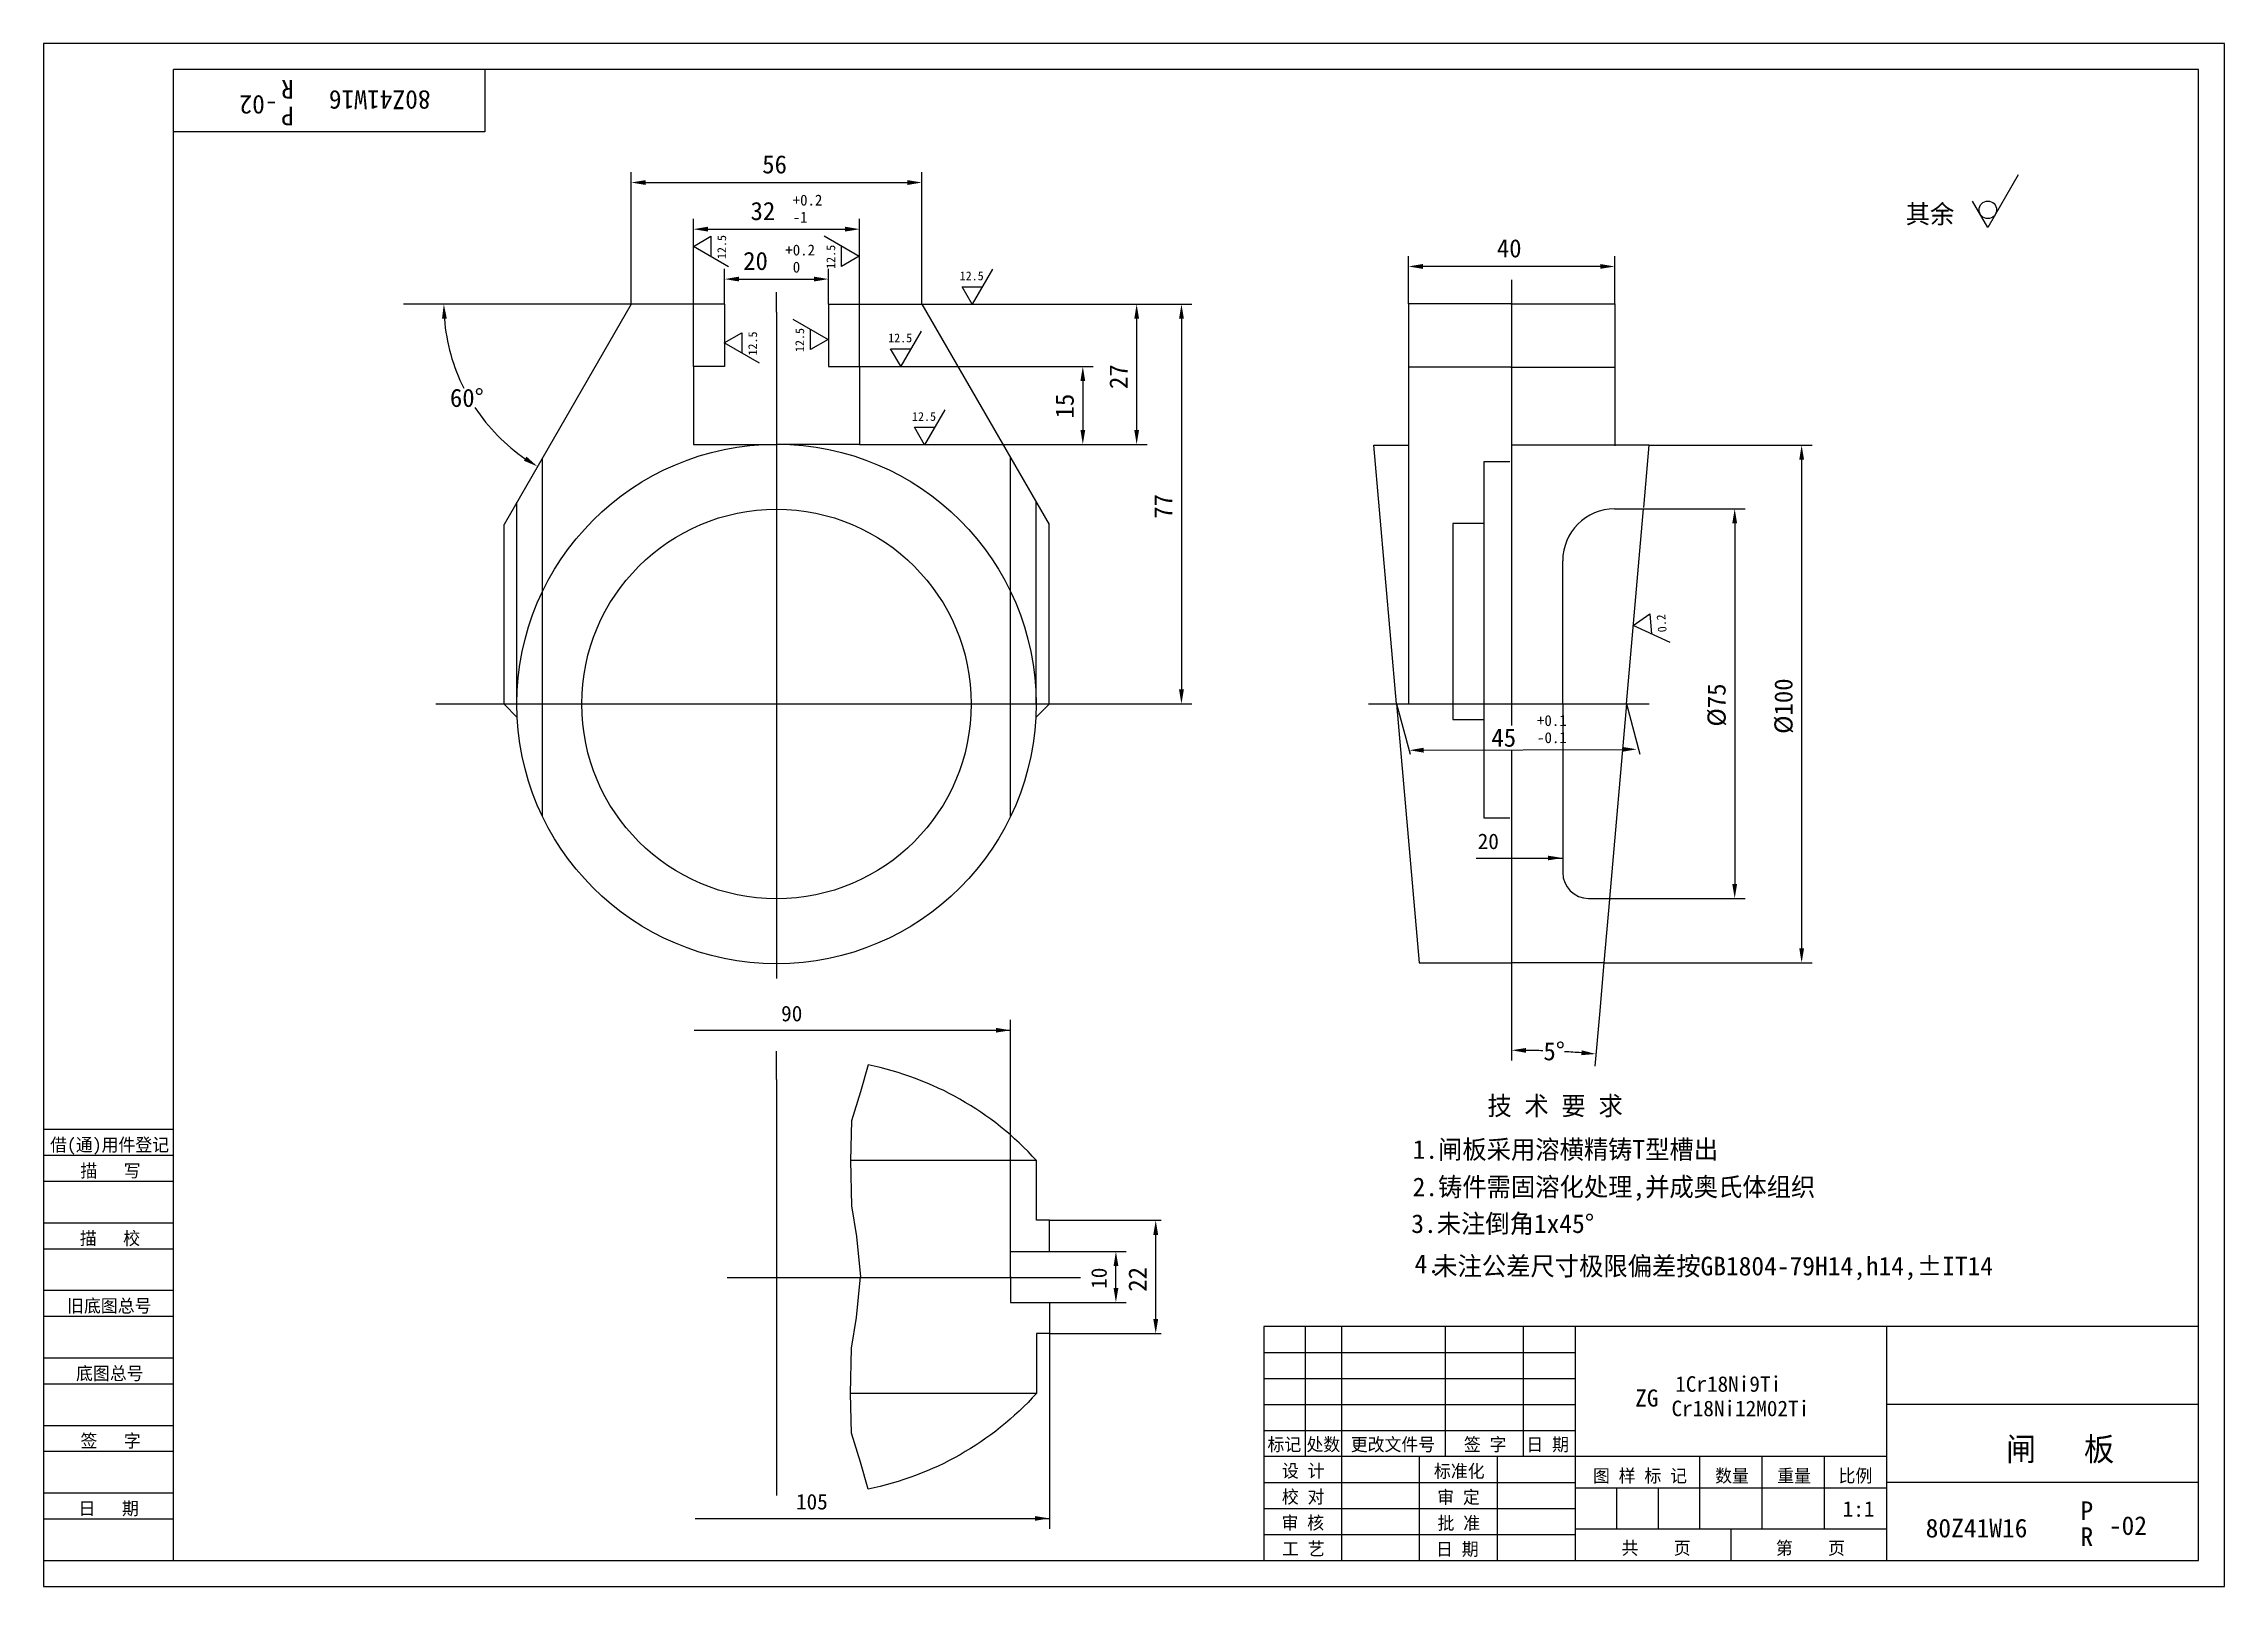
# Model space of a CAD drawing. Header units: metres. Extents: x 0 to 420, y 0 to 297.
import ezdxf

# ---------------------------------------------------------------- set-up
doc = ezdxf.new("R2010")
doc.units = ezdxf.units.M
for name, color, linetype in [('B', 3, 'Continuous'), ('C', 6, 'Continuous'), ('D', 1, 'Continuous'), ('FL', 5, 'Continuous'), ('HA', 5, 'Continuous'), ('T', 7, 'Continuous'), ('TL', 4, 'Continuous')]:
    doc.layers.add(name, color=color, linetype=linetype)

# ---------------------------------------------------------------- blocks, each defined once
blk = doc.blocks.new('TUKUN3')
at = {"layer": 'FL'}
for p, q in [((420, 297), (0, 297)), ((0, 297), (0, 0)), ((420, 0), (420, 297)), ((0, 78), (25, 78)), ((0, 70), (25, 70)), ((0, 65), (25, 65)), ((0, 57), (25, 57)), ((0, 52), (25, 52)), ((243, 25), (243, 50)), ((250, 5), (250, 50)), ((270, 25), (270, 50)), ((285, 25), (285, 50)), ((0, 44), (25, 44)), ((235, 45), (295, 45)), ((0, 39), (25, 39)), ((235, 40), (295, 40)), ((235, 35), (295, 35)), ((0, 31), (25, 31)), ((235, 30), (295, 30)), ((0, 26), (25, 26)), ((280, 5), (280, 25)), ((0, 18), (25, 18)), ((235, 20), (295, 20)), ((0, 13), (25, 13)), ((235, 15), (295, 15)), ((235, 10), (295, 10)), ((0, 0), (420, 0))]:
    blk.add_line(p, q, dxfattribs=at)
at = {"layer": 'TL'}
for p, q in [((415, 292), (25, 292)), ((25, 5), (25, 292)), ((85, 292), (85, 280)), ((415, 5), (415, 292)), ((85, 280), (25, 280)), ((0, 88), (25, 88)), ((0, 83), (25, 83)), ((415, 50), (235, 50)), ((235, 50), (235, 5)), ((295, 5), (295, 50)), ((355, 5), (355, 50)), ((415, 35), (355, 35)), ((355, 25), (235, 25)), ((265, 5), (265, 25)), ((319, 11), (319, 25)), ((331, 11), (331, 25)), ((343, 11), (343, 25)), ((295, 19), (355, 19)), ((303, 11), (303, 19)), ((311, 11), (311, 19)), ((415, 20), (355, 20)), ((355, 11), (295, 11)), ((325, 5), (325, 11)), ((0, 5), (415, 5))]:
    blk.add_line(p, q, dxfattribs=at)
at = {"layer": 'T'}
for s, p in [('借(通)用件登记', (1.26, 83.76)), ('描   写', (7.09, 78.76)), ('描   校', (6.98, 65.76)), ('旧底图总号', (4.52, 52.76)), ('底图总号', (6.25, 39.76)), ('签   字', (7.1, 26.76)), ('标记', (235.71, 26.07)), ('处数', (243.22, 26.07)), ('更改文件号', (251.75, 26.07)), ('签 字', (273.53, 26.07)), ('日 期', (285.57, 26.07)), ('设 计', (238.5, 20.99)), ('标准化', (267.77, 20.93)), ('图 样 标 记', (298.4, 20.04)), ('数量', (321.92, 20.04)), ('重量', (333.88, 20.04)), ('比例', (345.7, 20.04)), ('校 对', (238.48, 15.99)), ('审 定', (268.39, 15.93)), ('日   期', (6.72, 13.76)), ('审 核', (238.41, 10.99)), ('批 准', (268.46, 10.93)), ('工 艺', (238.52, 5.99)), ('日 期', (268.18, 5.93)), ('共    页', (303.91, 6.13)), ('第    页', (333.62, 6.13))]:
    blk.add_text(s, height=2.5, dxfattribs=at).set_placement(p)

msp = doc.modelspace()

# ---------------------------------------------------------------- linework, layer by layer
at = {"layer": 'B'}
for p, q in [((96.06, 148.26), (96.06, 217.24)), ((186.24, 148.26), (186.24, 217.24))]:
    msp.add_line(p, q, dxfattribs=at)
at = {"layer": 'C'}
for p, q in [((141.15, 245.29), (141.15, 249.17)), ((282.71, 251.51), (282.71, 219.55)), ((141.15, 245.29), (141.15, 117.01)), ((282.71, 219.55), (282.71, 216.47)), ((282.71, 216.47), (282.71, 165.72)), ((75.51, 169.87), (197.3, 169.87)), ((255.16, 169.87), (309.19, 169.87)), ((282.71, 161.04), (282.71, 147.98)), ((282.71, 147.98), (282.71, 116.23)), ((141.15, 97.56), (141.15, 103.04)), ((141.15, 97.56), (141.15, 17.48)), ((131.67, 59.47), (199.67, 59.47))]:
    msp.add_line(p, q, dxfattribs=at)
at = {"layer": 'D'}
for p, q in [((113.15, 246.84), (113.15, 272.26)), ((115.95, 270.26), (166.35, 270.26)), ((169.15, 246.84), (169.15, 272.26)), ((380.31, 271.76), (374.45, 261.62)), ((374.45, 261.62), (371.52, 266.69)), ((125.15, 234.84), (125.15, 263.28)), ((127.95, 261.28), (154.35, 261.28)), ((157.15, 234.84), (157.15, 263.28)), ((125.14, 257.95), (128.52, 259.91)), ((131.9, 254.05), (125.14, 257.95)), ((128.52, 259.91), (128.52, 256)), ((150.31, 259.97), (157.07, 256.07)), ((153.69, 254.12), (153.69, 258.02)), ((131.15, 246.84), (131.15, 253.67)), ((151.15, 246.84), (151.15, 253.67)), ((157.07, 256.07), (153.69, 254.12)), ((182.76, 253.59), (178.86, 246.83)), ((262.84, 246.91), (262.84, 256.1)), ((299.79, 254.1), (265.64, 254.1)), ((302.59, 246.91), (302.59, 256.1)), ((133.95, 251.67), (148.35, 251.67)), ((176.9, 250.21), (180.81, 250.21)), ((178.86, 246.83), (176.9, 250.21)), ((113.15, 246.84), (69.28, 246.84)), ((144.32, 243.97), (151.08, 240.06)), ((169.15, 246.84), (212.51, 246.84)), ((210.51, 244.04), (210.51, 222.64)), ((212.51, 246.84), (221.14, 246.84)), ((219.14, 244.04), (219.14, 172.67)), ((131.1, 239.38), (134.48, 241.33)), ((134.48, 241.33), (134.48, 237.43)), ((147.7, 238.11), (147.7, 242.01)), ((151.08, 240.06), (147.7, 238.11)), ((168.98, 241.64), (165.08, 234.88)), ((137.86, 235.48), (131.1, 239.38)), ((163.13, 238.26), (167.03, 238.26)), ((165.08, 234.88), (163.13, 238.26)), ((157.15, 234.84), (202.14, 234.84)), ((200.14, 232.04), (200.14, 222.64)), ((167.72, 223.14), (171.63, 223.14)), ((169.68, 219.76), (167.72, 223.14)), ((173.58, 226.52), (169.68, 219.76)), ((157.15, 219.84), (202.14, 219.84)), ((202.14, 219.84), (212.51, 219.84)), ((309.22, 219.68), (340.58, 219.68)), ((338.58, 216.88), (338.58, 122.86)), ((308.14, 207.44), (327.69, 207.44)), ((325.69, 204.64), (325.69, 135.24)), ((306.16, 184.98), (309.35, 187.22)), ((313.23, 181.68), (306.16, 184.98)), ((309.35, 187.22), (309.69, 183.33)), ((197.3, 169.87), (221.14, 169.87)), ((260.57, 169.87), (263.16, 160.21)), ((304.86, 169.87), (307.45, 160.21)), ((265.82, 160.98), (304.03, 161.14)), ((275.91, 140.22), (292.54, 140.22)), ((301.58, 132.44), (327.69, 132.44)), ((300.5, 120.06), (299.63, 110.1)), ((300.5, 120.06), (340.58, 120.06)), ((282.71, 116.23), (282.71, 101.21)), ((299.63, 110.1), (298.76, 100.14)), ((125.26, 107.06), (186.23, 107.06)), ((186.23, 64.47), (186.23, 109.06)), ((193.73, 70.47), (215.25, 70.47)), ((214.18, 51.45), (214.18, 67.67)), ((193.73, 64.47), (208.52, 64.47)), ((206.52, 57.45), (206.52, 61.67)), ((193.73, 54.65), (208.52, 54.65)), ((193.73, 48.65), (215.25, 48.65)), ((193.73, 48.65), (193.73, 11.08)), ((125.46, 13.08), (193.73, 13.08))]:
    msp.add_line(p, q, dxfattribs=at)
msp.add_circle((374.45, 265), 1.69, dxfattribs=at)
for centre, radius, start, end in [((113.15, 246.84), 36.07, 184.45, 206.68), ((113.15, 246.84), 36.07, 213.44, 235.55), ((282.71, -83.24), 186.45, 88.14, 89.14), ((282.71, -83.24), 186.45, 85.86, 86.86)]:
    msp.add_arc(centre, radius, start, end, dxfattribs=at)
for points in [[(115.95, 270.72), (115.95, 269.79), (113.15, 270.26)], [(166.35, 270.72), (166.35, 269.79), (169.15, 270.26)], [(127.95, 261.75), (127.95, 260.82), (125.15, 261.28)], [(154.35, 261.75), (154.35, 260.82), (157.15, 261.28)], [(133.95, 252.14), (133.95, 251.21), (131.15, 251.67)], [(148.35, 252.14), (148.35, 251.21), (151.15, 251.67)], [(265.64, 254.57), (265.64, 253.64), (262.84, 254.1)], [(299.79, 254.57), (299.79, 253.64), (302.59, 254.1)], [(76.72, 244.03), (77.66, 244.06), (77.08, 246.84)], [(210.05, 244.04), (210.98, 244.04), (210.51, 246.84)], [(218.67, 244.04), (219.61, 244.04), (219.14, 246.84)], [(199.68, 232.04), (200.61, 232.04), (200.14, 234.84)], [(199.68, 222.64), (200.61, 222.64), (200.14, 219.84)], [(210.05, 222.64), (210.98, 222.64), (210.51, 219.84)], [(338.12, 216.88), (339.05, 216.88), (338.58, 219.68)], [(93, 217.49), (92.5, 216.7), (95.12, 215.6)], [(325.22, 204.64), (326.16, 204.64), (325.69, 207.44)], [(218.67, 172.67), (219.61, 172.67), (219.14, 169.87)], [(265.81, 161.45), (265.82, 160.51), (263.02, 160.97)], [(304.03, 161.61), (304.04, 160.67), (306.83, 161.15)], [(289.74, 140.67), (292.54, 140.22), (289.74, 139.77)], [(325.22, 135.24), (326.16, 135.24), (325.69, 132.44)], [(338.12, 122.86), (339.05, 122.86), (338.58, 120.06)], [(183.43, 107.51), (186.23, 107.06), (183.43, 106.61)], [(285.51, 102.72), (285.52, 103.65), (282.71, 103.21)], [(296.21, 103.19), (296.14, 102.26), (298.96, 102.5)], [(213.72, 67.67), (214.65, 67.67), (214.18, 70.47)], [(206.06, 61.67), (206.99, 61.67), (206.52, 64.47)], [(206.06, 57.45), (206.99, 57.45), (206.52, 54.65)], [(213.72, 51.45), (214.65, 51.45), (214.18, 48.65)], [(190.93, 13.53), (193.73, 13.08), (190.93, 12.63)]]:
    msp.add_solid(points, dxfattribs=at)
at = {"layer": 'HA'}
for p, q in [((158.8, 100.39), (157.31, 95.22)), ((157.31, 95.22), (155.57, 89.6)), ((155.57, 89.6), (155.39, 81.97)), ((155.39, 81.97), (155.57, 73.23)), ((155.57, 73.23), (156.56, 67.38)), ((156.56, 67.38), (157.31, 59.56)), ((156.56, 51.73), (157.31, 59.56)), ((155.57, 45.88), (156.56, 51.73)), ((155.39, 37.15), (155.57, 45.88)), ((155.57, 29.51), (155.39, 37.15)), ((157.31, 23.89), (155.57, 29.51)), ((158.8, 18.72), (157.31, 23.89))]:
    msp.add_line(p, q, dxfattribs=at)
at = {"layer": 'TL'}
for p, q in [((113.15, 246.84), (88.67, 204.43)), ((131.15, 246.84), (113.15, 246.84)), ((131.15, 246.84), (131.15, 234.84)), ((151.15, 246.84), (169.15, 246.84)), ((151.15, 246.84), (151.15, 234.84)), ((169.15, 246.84), (193.64, 204.43)), ((282.84, 246.91), (262.84, 246.91)), ((262.84, 246.91), (262.84, 219.57)), ((282.59, 246.91), (302.59, 246.91)), ((302.59, 246.91), (302.59, 219.57)), ((125.15, 234.84), (125.15, 219.84)), ((131.15, 234.84), (125.15, 234.84)), ((151.15, 234.84), (157.15, 234.84)), ((157.15, 234.84), (157.15, 219.84)), ((282.84, 234.72), (262.89, 234.72)), ((282.59, 234.72), (302.54, 234.72)), ((125.15, 219.84), (141.15, 219.84)), ((157.15, 219.84), (141.15, 219.84)), ((260.57, 169.87), (256.21, 219.68)), ((256.21, 219.68), (262.84, 219.68)), ((262.84, 219.57), (262.84, 169.93)), ((309.22, 219.68), (282.71, 219.68)), ((308.17, 207.69), (309.22, 219.68)), ((277.4, 216.47), (277.4, 204.61)), ((282.4, 216.47), (277.4, 216.47)), ((91.15, 169.87), (91.15, 208.74)), ((191.15, 169.87), (191.15, 208.74)), ((302.56, 207.44), (308.14, 207.44)), ((304.86, 169.87), (308.14, 207.44)), ((88.67, 169.82), (88.67, 204.43)), ((193.64, 169.82), (193.64, 204.43)), ((271.4, 204.61), (271.4, 166.86)), ((277.4, 204.61), (271.4, 204.61)), ((277.4, 204.61), (277.4, 147.98)), ((292.56, 169.94), (292.56, 197.44)), ((88.67, 169.82), (91.22, 167.27)), ((193.64, 169.82), (191.09, 167.27)), ((260.57, 169.87), (264.93, 120.06)), ((292.56, 169.94), (292.56, 137.44)), ((304.86, 169.87), (301.58, 132.44)), ((271.4, 166.86), (277.48, 166.86)), ((277.4, 147.98), (282.4, 147.98)), ((297.56, 132.44), (301.58, 132.44)), ((301.57, 132.31), (300.5, 120.06)), ((264.93, 120.06), (282.58, 120.06)), ((300.5, 120.06), (282.85, 120.06)), ((191.23, 81.97), (155.39, 81.97)), ((191.23, 70.47), (191.23, 81.97)), ((193.73, 70.47), (191.23, 70.47)), ((193.73, 64.47), (193.73, 70.47)), ((186.23, 64.47), (193.73, 64.47)), ((186.23, 59.47), (186.23, 64.47)), ((186.23, 59.65), (186.23, 54.65)), ((186.23, 54.65), (193.73, 54.65)), ((193.73, 54.65), (193.73, 48.65)), ((193.73, 48.65), (191.23, 48.65)), ((191.23, 48.65), (191.23, 37.15)), ((191.23, 37.15), (155.39, 37.15))]:
    msp.add_line(p, q, dxfattribs=at)
for points in [[(191.23, 81.97, 0.16), (158.8, 100.39, 0.24)], [(191.23, 37.15, -0.16), (158.8, 18.72, -0.24)]]:
    msp.add_lwpolyline(points, format="xyb", dxfattribs=at)
for radius in [50, 37.5]:
    msp.add_circle((141.15, 169.87), radius, dxfattribs=at)
for centre, radius, start, end in [((302.56, 197.44), 10, 90, 180), ((297.56, 137.44), 5, 180, 270)]:
    msp.add_arc(centre, radius, start, end, dxfattribs=at)

# ---------------------------------------------------------------- block references
at = {"layer": 'D'}
msp.add_blockref('TUKUN3', (0, 0), dxfattribs=at)

# ---------------------------------------------------------------- texts
for s, height, rotation, p in [('R', 3.6, 180, (48.21, 290.01)), ('-02', 3.6, 180, (45.06, 287.05)), ('80Z41W16', 3.6, 180, (74.53, 287.98)), ('P', 3.6, 180, (48.21, 284.85)), ('12.5', 1.7, 90, (131.45, 255.53)), ('12.5', 1.7, 90, (152.46, 253.64)), ('12.5', 1.7, 90, (137.41, 236.95)), ('12.5', 1.7, 90, (146.47, 237.63)), ('27', 3.5, 90, (208.76, 230.51)), ('15', 3.5, 90, (198.39, 224.84)), ('77', 3.5, 90, (217.39, 205.52)), ('0.2', 1.7, 95, (312.6, 183.75)), ('%%C75', 3.5, 90, (323.94, 165.52)), ('%%C100', 3.5, 90, (336.83, 164.12)), ('45', 3.5, 0.24, (278.84, 161.63)), ('+0.1', 2.1, 0.24, (287.62, 165.62)), ('-0.1', 2.1, 0.24, (287.64, 162.33)), ('10', 3, 90, (204.75, 57.28)), ('22', 3.5, 90, (212.43, 56.72))]:
    msp.add_text(s, height=height, rotation=rotation, dxfattribs=at).set_placement(p)
for s, height, p in [('56', 3.5, (138.4, 272.01)), ('32', 3.5, (136.15, 263.03)), ('+0.2', 2.1, (144.27, 265.83)), ('其余', 3.6, (358.63, 262.39)), ('-1', 2.1, (144.27, 262.54)), ('20', 3.5, (134.73, 253.42)), ('+0.2', 2.1, (142.85, 256.22)), ('40', 3.5, (279.88, 255.85)), (' 0', 2.1, (142.85, 252.93)), ('12.5', 1.7, (176.43, 251.44)), ('12.5', 1.7, (162.65, 239.49)), ('60%%D', 3.5, (78.25, 227.06)), ('12.5', 1.7, (167.25, 224.37)), ('20', 3, (276.19, 141.93)), ('90', 3, (142.04, 108.78)), ('5%%d', 3.5, (288.85, 101.28)), ('技 术 要 求', 3.6, (278.06, 90.71)), ('1.闸板采用溶横精铸T型槽出', 3.6, (263.66, 82.31)), ('2.铸件需固溶化处理,并成奥氏体组织', 3.6, (263.66, 75.11)), ('3.未注倒角1x45%%d', 3.6, (263.4, 68.03)), ('4.', 3.6, (264.03, 60.29)), ('未注公差尺寸极限偏差按GB1804-79H14,h14,%%pIT14', 3.6, (267.63, 59.86)), ('ZG', 3.3, (306.52, 34.61)), ('1Cr18Ni9Ti', 3, (314.23, 37.46)), ('Cr18Ni12M02Ti', 3, (313.52, 32.76)), ('闸   板', 4.5, (377.91, 24.17)), ('105', 3, (144.9, 14.8)), ('1:1', 3, (346.49, 13.4)), ('80Z41W16', 3.6, (362.47, 9.42)), ('P', 3.6, (392.28, 12.77)), ('-02', 3.6, (397.75, 9.9)), ('R', 3.6, (392.28, 7.78))]:
    msp.add_text(s, height=height, dxfattribs=at).set_placement(p)

doc.saveas('drawing.dxf')
